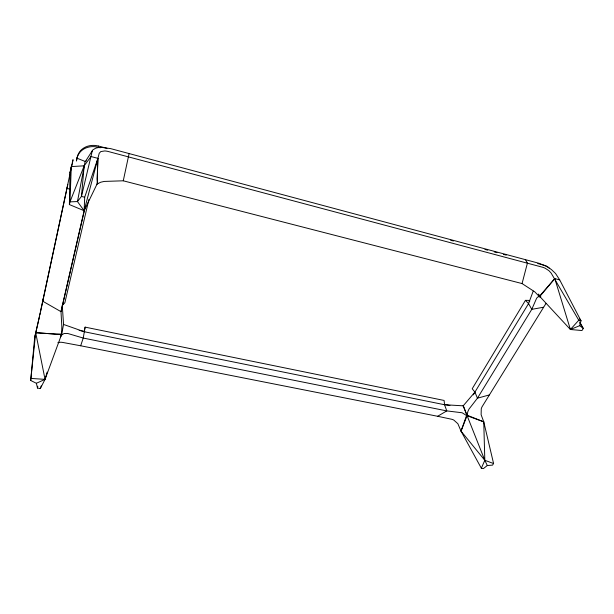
<?xml version="1.0" encoding="UTF-8"?>
<svg xmlns="http://www.w3.org/2000/svg" width="614" height="614" viewBox="0 0 614 614"><rect width="100%" height="100%" fill="white"/><g stroke="black" fill="none" stroke-linecap="round" stroke-linejoin="round"><path stroke-width="0.92" d="M546.038 303.362L482.243 406.483A5.879 2.97 -79.5 0 0 481.261 408.817L481.123 414.726L483.755 421.841L493.579 463.532L492.52 465.128L487.301 465.527L483.379 468.612L481.345 468.244L461.022 431.12L467.246 415.248L467.745 411.841L468.927 409.193L477.439 398.202L531.785 309.333L536.674 298.112L538.225 296.708L540.827 296.785M538.355 294.037L539.783 296.478L570.398 329.495L579.723 325.666L580.99 320.792L578.772 320.239L551.134 273.069L548.939 270.697L545.278 268.303A6.769 2.517 28.4 0 0 542.515 267.22L108.225 151.497A8.097 3.431 16 0 0 104.679 150.952L100.765 151.589L99.207 153.3L97.91 158.358L97.112 183.901L84.141 210.725L69.39 204.569L70.011 172.542L73.02 159.686L72.375 163.209M579.34 318.497L580.99 320.792L559.692 279.884L555.578 273.522L551.641 269.761A15.818 5.894 28.4 0 0 546.153 266.223L538.969 263.283L110.627 148.619L101.525 147.383A18.896 8.028 16 0 0 95.584 148.25L92.837 149.908L85.001 162.088L77.464 201.553L84.141 210.725L84.686 197.232L97.91 158.358L90.987 156.532L84.164 165.826L69.981 201.868L69.39 204.569M84.701 208.307L61.001 311.666L61.83 326.648L61.6 334.415L45.045 379.368L40.294 388.562L37.492 388.056L36.356 383.274L30.7 380.48L34.706 337.316L38.39 321.153M30.7 380.48L35.696 332.696L62.083 334.607L64.217 333.502L67.632 333.44L83.235 338.061L446.769 410.896L462.142 412.769L466.548 415.54L483.755 421.841L484.814 460.3L487.301 465.527M129.093 153.569L123.268 180.8L104.227 181.429L100.773 182.204L96.682 184.208M466.548 415.54L461.022 431.12L484.814 460.3L493.579 463.532M37.492 388.056L37.784 386.191M80.672 345.774L437.629 416.284L446.769 410.896L444.536 404.726L444.114 400.451L85.131 327.132L83.235 338.061L80.672 345.774L62.697 342.443A6.984 4.221 11.2 0 0 59.558 342.313L57.862 342.681M84.133 331.514L85.131 327.132M76.412 161.006L77.019 158.205A18.274 15.757 19.5 0 1 98.37 147.299L98.608 146.086L106.943 148.312M61.615 334.53L63.557 324.445M71.17 168.413L71.523 166.501L70.011 172.542M71.853 165.726L72.13 164.398M70.955 169.418L40.524 311.782M67.816 184.568L38.674 319.879M71.216 168.689L71.546 167.161M76.497 160.722L77.31 156.977A18.22 15.734 19.6 0 1 98.608 146.086M39.879 314.736L40.209 313.209M39.526 316.333L34.706 337.316M84.909 208.23L61.001 311.666L42.704 301.19L43.609 297.391M88.876 199.512L64.861 302.756L62.267 305.442L63.564 324.56M77.31 156.977L77.019 158.205L84.809 161.328M539.66 296.869L534.702 291.78L522.061 283.568L527.434 263.045L525.4 259.653M84.141 210.725L97.91 158.358L97.181 178.72L97.695 183.924M47.14 372.107L45.045 379.368L36.356 383.274M40.294 388.562L41.215 385.899M92.338 150.614L81.455 196.426L77.464 201.553L69.981 201.868L71.285 166.578L84.164 165.826L81.455 196.426L84.686 197.232M533.213 291.097L528.562 303.592L474.921 392.1L463.125 405.915M481.345 468.244L484.814 460.3L463.194 405.831M60.364 336.948L61.6 334.415M529.759 301.681L528.5 300.384L525.43 300.346L472.212 388.746L474.921 392.1L477.439 398.202L489.174 394.971M473.34 394.863L474.829 392.407M60.809 336.28L62.083 334.607M539.783 296.478L554.795 278.595L559.692 279.884M85.308 161.482L86.29 160.922M539.445 296.278L554.795 278.595L570.398 329.495L578.772 320.239M543.567 307.238L531.785 309.333L528.562 303.592L525.43 300.346M61.569 334.016L56.304 334.131L35.696 332.696L45.045 379.368L31.145 378.431M570.398 329.495L581.957 330.539L583.3 328.513L579.708 321.897M79.152 330.409L84.786 331.545M444.306 404.419L449.939 405.562M437.629 416.284L451.374 419.193A5.956 3.231 31.3 0 1 453.83 420.099L457.875 423.721L461.022 431.12M123.268 180.8L522.061 283.568M450.668 240.243L453.447 240.987M484.945 249.414L487.723 250.151M494.209 251.886L496.987 252.63M503.472 254.365L506.258 255.109M537.757 263.536L544.242 265.271A15.327 11.413 -28.1 0 1 549.614 268.587M98.37 147.299L100.212 147.79M63.426 324.399L84.248 331.737L444.536 404.726L463.309 405.839L467.077 415.54M483.755 421.841L467.246 415.248M66.995 187.938L69.505 189.312M579.723 325.666L583.3 328.513L579.739 322.941M538.869 294.743L539.821 296.362"/></g></svg>
